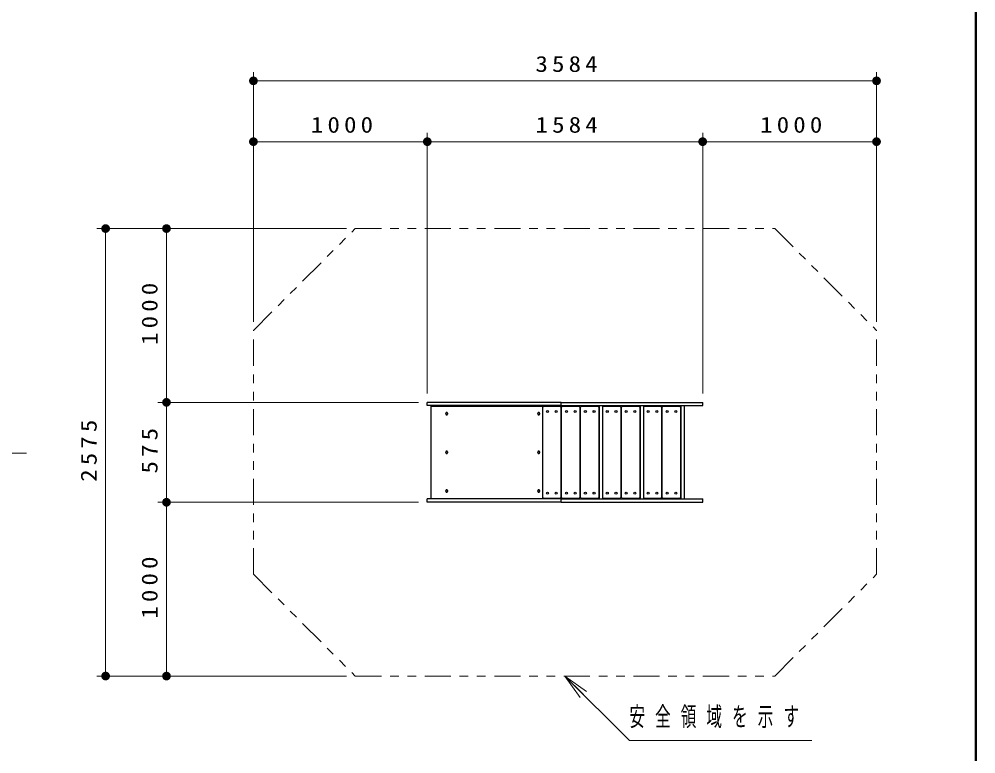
# Model space of a CAD drawing. Units: millimetres on the paper, with parts at other scales. Extents: x -385 to 0, y -12 to 267.
# Drawn here: x -110.1 to 0, y 67.9 to 152.4 of the extents above; entities that cross this region are included whole.
import ezdxf

# ---------------------------------------------------------------- set-up
doc = ezdxf.new("R2010")
doc.units = ezdxf.units.MM
doc.linetypes.add('USER3', pattern=[8, 3, -1, 1, -1, 1, -1])
for name, color, linetype, lineweight in [('1_30', 7, 'Continuous', 25), ('1_50', 7, 'Continuous', 25), ('LY_3', 7, 'Continuous', 13)]:
    doc.layers.add(name, color=color, linetype=linetype, lineweight=lineweight)
doc.styles.add('ＭＳ ゴシック', font='')
doc.styles.get('ＭＳ ゴシック').set_extended_font_data('MS Gothic')

# ---------------------------------------------------------------- blocks, each defined once
blk = doc.blocks.new('filled_dot')
at = {"color": 0, "linetype": 'Continuous', "lineweight": -2, "const_width": 1.25}
blk.add_lwpolyline([(-0.625, 0, 1), (0.625, 0, 1)], format="xyb", close=True, dxfattribs=at)

msp = doc.modelspace()

# ---------------------------------------------------------------- linework, layer by layer
at = {"layer": '1_30', "lineweight": 13}
msp.add_lwpolyline([(-156.445, 97.24), (-151.197, 102.488), (-109.197, 102.488)], dxfattribs=at)
at = {"layer": '1_50', "lineweight": 13}
for p, q in [((-83.105, 117.604), (-83.105, 146.32)), ((-83.105, 145.32), (-11.426, 145.32)), ((-11.426, 117.604), (-11.426, 146.32)), ((-83.105, 117.604), (-83.105, 139.32)), ((-63.105, 109.32), (-63.105, 139.32)), ((-31.426, 109.32), (-31.426, 139.32)), ((-83.105, 138.32), (-63.105, 138.32)), ((-63.105, 138.32), (-31.426, 138.32)), ((-11.426, 138.32), (-31.426, 138.32)), ((-72.389, 128.32), (-101.105, 128.32)), ((-100.105, 76.82), (-100.105, 128.32)), ((-93.105, 108.32), (-93.105, 128.32)), ((-64.105, 108.32), (-94.105, 108.32)), ((-93.105, 96.82), (-93.105, 108.32)), ((-64.105, 96.82), (-94.105, 96.82)), ((-93.105, 96.82), (-93.105, 76.82)), ((-72.389, 76.82), (-101.105, 76.82)), ((-47.266, 76.82), (-45.147, 74.696)), ((-47.266, 76.82), (-44.793, 75.049)), ((-45.501, 74.343), (-47.266, 76.82))]:
    msp.add_line(p, q, dxfattribs=at)
at = {"layer": '1_50', "color": 70, "linetype": 'USER3', "lineweight": 13}
for p, q in [((-83.105, 116.604), (-71.389, 128.32)), ((-71.389, 128.32), (-23.142, 128.32)), ((-23.142, 128.32), (-11.426, 116.604)), ((-83.105, 88.536), (-83.105, 116.604)), ((-11.426, 88.536), (-11.426, 116.604)), ((-83.105, 88.536), (-71.389, 76.82)), ((-23.142, 76.82), (-11.426, 88.536)), ((-71.389, 76.82), (-23.142, 76.82))]:
    msp.add_line(p, q, dxfattribs=at)
at = {"layer": '1_50', "color": 4}
for p, q in [((-47.69, 108.32), (-63.105, 108.32)), ((-63.105, 107.94), (-63.105, 108.32)), ((-47.69, 107.94), (-63.105, 107.94)), ((-47.69, 107.94), (-47.69, 108.32)), ((-47.69, 107.94), (-47.69, 108.32)), ((-63.105, 96.82), (-63.105, 97.2)), ((-47.69, 97.2), (-63.105, 97.2)), ((-47.69, 96.82), (-47.69, 97.2)), ((-47.69, 96.82), (-47.69, 97.2)), ((-47.69, 96.82), (-63.105, 96.82))]:
    msp.add_line(p, q, dxfattribs=at)
at = {"layer": '1_50'}
for p, q in [((-62.653, 107.87), (-49.849, 107.87)), ((-62.653, 97.27), (-49.849, 97.27))]:
    msp.add_line(p, q, dxfattribs=at)
at = {"layer": '1_50', "color": 2}
for p, q in [((-62.653, 97.27), (-62.653, 107.87)), ((-49.849, 107.87), (-49.849, 97.27)), ((-43.29, 97.2), (-43.29, 107.94)), ((-42.91, 97.2), (-42.91, 107.94)), ((-38.59, 97.2), (-38.59, 107.94)), ((-38.21, 97.2), (-38.21, 107.94)), ((-33.89, 97.2), (-33.89, 107.94)), ((-33.51, 97.2), (-33.51, 107.94))]:
    msp.add_line(p, q, dxfattribs=at)
at = {"layer": '1_50', "color": 40}
for p, q in [((-49.73, 107.87), (-47.83, 107.87)), ((-47.55, 107.87), (-45.65, 107.87)), ((-45.37, 107.87), (-43.47, 107.87)), ((-42.85, 107.87), (-40.95, 107.87)), ((-40.67, 107.87), (-38.77, 107.87)), ((-38.15, 107.87), (-36.25, 107.87)), ((-35.97, 107.87), (-34.07, 107.87)), ((-49.83, 97.37), (-49.83, 107.77)), ((-47.73, 107.77), (-47.73, 97.37)), ((-47.65, 97.37), (-47.65, 107.77)), ((-45.55, 107.77), (-45.55, 97.37)), ((-45.47, 97.37), (-45.47, 107.77)), ((-43.37, 107.77), (-43.37, 97.37)), ((-40.85, 107.77), (-40.85, 97.37)), ((-40.77, 97.37), (-40.77, 107.77)), ((-38.67, 107.77), (-38.67, 97.37)), ((-36.15, 107.77), (-36.15, 97.37)), ((-36.07, 97.37), (-36.07, 107.77)), ((-33.97, 107.77), (-33.97, 97.37)), ((-47.83, 97.27), (-49.73, 97.27)), ((-45.65, 97.27), (-47.55, 97.27)), ((-43.47, 97.27), (-45.37, 97.27)), ((-40.95, 97.27), (-42.85, 97.27)), ((-38.77, 97.27), (-40.67, 97.27)), ((-36.25, 97.27), (-38.15, 97.27)), ((-34.07, 97.27), (-35.97, 97.27))]:
    msp.add_line(p, q, dxfattribs=at)
at = {"layer": '1_50', "color": 1}
for p, q in [((-47.69, 108.32), (-31.426, 108.32)), ((-47.69, 107.94), (-47.69, 108.32)), ((-47.69, 107.94), (-31.426, 107.94)), ((-31.426, 107.94), (-31.426, 108.32)), ((-47.69, 96.82), (-47.69, 97.2)), ((-47.69, 97.2), (-31.426, 97.2)), ((-31.426, 96.82), (-31.426, 97.2)), ((-47.69, 96.82), (-31.426, 96.82))]:
    msp.add_line(p, q, dxfattribs=at)
at = {"layer": '1_50'}
for points in [[(-60.874, 106.89), (-60.863, 106.89), (-60.853, 106.892), (-60.843, 106.894), (-60.833, 106.898), (-60.823, 106.902), (-60.814, 106.907), (-60.805, 106.913), (-60.797, 106.92), (-60.789, 106.928), (-60.782, 106.936), (-60.776, 106.945), (-60.77, 106.955), (-60.765, 106.965), (-60.761, 106.975), (-60.758, 106.986), (-60.756, 106.997), (-60.755, 107.009), (-60.754, 107.02), (-60.755, 107.031), (-60.756, 107.042), (-60.758, 107.054), (-60.761, 107.064), (-60.765, 107.075), (-60.77, 107.085), (-60.776, 107.094), (-60.782, 107.103), (-60.789, 107.112), (-60.797, 107.119), (-60.805, 107.126), (-60.814, 107.132), (-60.823, 107.138), (-60.833, 107.142), (-60.843, 107.145), (-60.853, 107.148), (-60.863, 107.149), (-60.874, 107.15), (-60.884, 107.149), (-60.895, 107.148), (-60.905, 107.145), (-60.915, 107.142), (-60.924, 107.138), (-60.934, 107.132), (-60.942, 107.126), (-60.951, 107.119), (-60.958, 107.112), (-60.965, 107.103), (-60.972, 107.094), (-60.977, 107.085), (-60.982, 107.075), (-60.986, 107.064), (-60.989, 107.054), (-60.992, 107.042), (-60.993, 107.031), (-60.993, 107.02), (-60.993, 107.009), (-60.992, 106.997), (-60.989, 106.986), (-60.986, 106.975), (-60.982, 106.965), (-60.977, 106.955), (-60.972, 106.945), (-60.965, 106.936), (-60.958, 106.928), (-60.951, 106.92), (-60.942, 106.913), (-60.934, 106.907), (-60.924, 106.902), (-60.915, 106.898), (-60.905, 106.894), (-60.895, 106.892), (-60.884, 106.89)], [(-50.288, 106.89), (-50.278, 106.89), (-50.267, 106.892), (-50.257, 106.894), (-50.247, 106.898), (-50.237, 106.902), (-50.228, 106.907), (-50.219, 106.913), (-50.211, 106.92), (-50.203, 106.928), (-50.196, 106.936), (-50.19, 106.945), (-50.184, 106.955), (-50.18, 106.965), (-50.176, 106.975), (-50.172, 106.986), (-50.17, 106.997), (-50.169, 107.009), (-50.168, 107.02), (-50.169, 107.031), (-50.17, 107.042), (-50.172, 107.054), (-50.176, 107.064), (-50.18, 107.075), (-50.184, 107.085), (-50.19, 107.094), (-50.196, 107.103), (-50.203, 107.112), (-50.211, 107.119), (-50.219, 107.126), (-50.228, 107.132), (-50.237, 107.138), (-50.247, 107.142), (-50.257, 107.145), (-50.267, 107.148), (-50.278, 107.149), (-50.288, 107.15), (-50.298, 107.149), (-50.309, 107.148), (-50.319, 107.145), (-50.329, 107.142), (-50.339, 107.138), (-50.348, 107.132), (-50.357, 107.126), (-50.365, 107.119), (-50.373, 107.112), (-50.38, 107.103), (-50.386, 107.094), (-50.392, 107.085), (-50.396, 107.075), (-50.4, 107.064), (-50.404, 107.054), (-50.406, 107.042), (-50.407, 107.031), (-50.408, 107.02), (-50.407, 107.009), (-50.406, 106.997), (-50.404, 106.986), (-50.4, 106.975), (-50.396, 106.965), (-50.392, 106.955), (-50.386, 106.945), (-50.38, 106.936), (-50.373, 106.928), (-50.365, 106.92), (-50.357, 106.913), (-50.348, 106.907), (-50.339, 106.902), (-50.329, 106.898), (-50.319, 106.894), (-50.309, 106.892), (-50.298, 106.89)], [(-60.874, 102.44), (-60.863, 102.44), (-60.853, 102.442), (-60.843, 102.444), (-60.833, 102.448), (-60.823, 102.452), (-60.814, 102.457), (-60.805, 102.463), (-60.797, 102.47), (-60.789, 102.478), (-60.782, 102.486), (-60.776, 102.495), (-60.77, 102.505), (-60.765, 102.515), (-60.761, 102.525), (-60.758, 102.536), (-60.756, 102.547), (-60.755, 102.559), (-60.754, 102.57), (-60.755, 102.581), (-60.756, 102.592), (-60.758, 102.604), (-60.761, 102.614), (-60.765, 102.625), (-60.77, 102.635), (-60.776, 102.644), (-60.782, 102.653), (-60.789, 102.662), (-60.797, 102.669), (-60.805, 102.676), (-60.814, 102.682), (-60.823, 102.688), (-60.833, 102.692), (-60.843, 102.695), (-60.853, 102.698), (-60.863, 102.699), (-60.874, 102.7), (-60.884, 102.699), (-60.895, 102.698), (-60.905, 102.695), (-60.915, 102.692), (-60.924, 102.688), (-60.934, 102.682), (-60.942, 102.676), (-60.951, 102.669), (-60.958, 102.662), (-60.965, 102.653), (-60.972, 102.644), (-60.977, 102.635), (-60.982, 102.625), (-60.986, 102.614), (-60.989, 102.604), (-60.992, 102.592), (-60.993, 102.581), (-60.993, 102.57), (-60.993, 102.559), (-60.992, 102.547), (-60.989, 102.536), (-60.986, 102.525), (-60.982, 102.515), (-60.977, 102.505), (-60.972, 102.495), (-60.965, 102.486), (-60.958, 102.478), (-60.951, 102.47), (-60.942, 102.463), (-60.934, 102.457), (-60.924, 102.452), (-60.915, 102.448), (-60.905, 102.444), (-60.895, 102.442), (-60.884, 102.44)], [(-50.288, 102.44), (-50.278, 102.44), (-50.267, 102.442), (-50.257, 102.444), (-50.247, 102.448), (-50.237, 102.452), (-50.228, 102.457), (-50.219, 102.463), (-50.211, 102.47), (-50.203, 102.478), (-50.196, 102.486), (-50.19, 102.495), (-50.184, 102.505), (-50.18, 102.515), (-50.176, 102.525), (-50.172, 102.536), (-50.17, 102.547), (-50.169, 102.559), (-50.168, 102.57), (-50.169, 102.581), (-50.17, 102.592), (-50.172, 102.604), (-50.176, 102.614), (-50.18, 102.625), (-50.184, 102.635), (-50.19, 102.644), (-50.196, 102.653), (-50.203, 102.662), (-50.211, 102.669), (-50.219, 102.676), (-50.228, 102.682), (-50.237, 102.688), (-50.247, 102.692), (-50.257, 102.695), (-50.267, 102.698), (-50.278, 102.699), (-50.288, 102.7), (-50.298, 102.699), (-50.309, 102.698), (-50.319, 102.695), (-50.329, 102.692), (-50.339, 102.688), (-50.348, 102.682), (-50.357, 102.676), (-50.365, 102.669), (-50.373, 102.662), (-50.38, 102.653), (-50.386, 102.644), (-50.392, 102.635), (-50.396, 102.625), (-50.4, 102.614), (-50.404, 102.604), (-50.406, 102.592), (-50.407, 102.581), (-50.408, 102.57), (-50.407, 102.559), (-50.406, 102.547), (-50.404, 102.536), (-50.4, 102.525), (-50.396, 102.515), (-50.392, 102.505), (-50.386, 102.495), (-50.38, 102.486), (-50.373, 102.478), (-50.365, 102.47), (-50.357, 102.463), (-50.348, 102.457), (-50.339, 102.452), (-50.329, 102.448), (-50.319, 102.444), (-50.309, 102.442), (-50.298, 102.44)], [(-60.874, 97.99), (-60.863, 97.99), (-60.853, 97.992), (-60.843, 97.994), (-60.833, 97.998), (-60.823, 98.002), (-60.814, 98.007), (-60.805, 98.013), (-60.797, 98.02), (-60.789, 98.028), (-60.782, 98.036), (-60.776, 98.045), (-60.77, 98.055), (-60.765, 98.065), (-60.761, 98.075), (-60.758, 98.086), (-60.756, 98.097), (-60.755, 98.109), (-60.754, 98.12), (-60.755, 98.131), (-60.756, 98.142), (-60.758, 98.154), (-60.761, 98.164), (-60.765, 98.175), (-60.77, 98.185), (-60.776, 98.194), (-60.782, 98.203), (-60.789, 98.212), (-60.797, 98.219), (-60.805, 98.226), (-60.814, 98.232), (-60.823, 98.238), (-60.833, 98.242), (-60.843, 98.245), (-60.853, 98.248), (-60.863, 98.249), (-60.874, 98.25), (-60.884, 98.249), (-60.895, 98.248), (-60.905, 98.245), (-60.915, 98.242), (-60.924, 98.238), (-60.934, 98.232), (-60.942, 98.226), (-60.951, 98.219), (-60.958, 98.212), (-60.965, 98.203), (-60.972, 98.194), (-60.977, 98.185), (-60.982, 98.175), (-60.986, 98.164), (-60.989, 98.154), (-60.992, 98.142), (-60.993, 98.131), (-60.993, 98.12), (-60.993, 98.109), (-60.992, 98.097), (-60.989, 98.086), (-60.986, 98.075), (-60.982, 98.065), (-60.977, 98.055), (-60.972, 98.045), (-60.965, 98.036), (-60.958, 98.028), (-60.951, 98.02), (-60.942, 98.013), (-60.934, 98.007), (-60.924, 98.002), (-60.915, 97.998), (-60.905, 97.994), (-60.895, 97.992), (-60.884, 97.99)], [(-50.288, 97.99), (-50.278, 97.99), (-50.267, 97.992), (-50.257, 97.994), (-50.247, 97.998), (-50.237, 98.002), (-50.228, 98.007), (-50.219, 98.013), (-50.211, 98.02), (-50.203, 98.028), (-50.196, 98.036), (-50.19, 98.045), (-50.184, 98.055), (-50.18, 98.065), (-50.176, 98.075), (-50.172, 98.086), (-50.17, 98.097), (-50.169, 98.109), (-50.168, 98.12), (-50.169, 98.131), (-50.17, 98.142), (-50.172, 98.154), (-50.176, 98.164), (-50.18, 98.175), (-50.184, 98.185), (-50.19, 98.194), (-50.196, 98.203), (-50.203, 98.212), (-50.211, 98.219), (-50.219, 98.226), (-50.228, 98.232), (-50.237, 98.238), (-50.247, 98.242), (-50.257, 98.245), (-50.267, 98.248), (-50.278, 98.249), (-50.288, 98.25), (-50.298, 98.249), (-50.309, 98.248), (-50.319, 98.245), (-50.329, 98.242), (-50.339, 98.238), (-50.348, 98.232), (-50.357, 98.226), (-50.365, 98.219), (-50.373, 98.212), (-50.38, 98.203), (-50.386, 98.194), (-50.392, 98.185), (-50.396, 98.175), (-50.4, 98.164), (-50.404, 98.154), (-50.406, 98.142), (-50.407, 98.131), (-50.408, 98.12), (-50.407, 98.109), (-50.406, 98.097), (-50.404, 98.086), (-50.4, 98.075), (-50.396, 98.065), (-50.392, 98.055), (-50.386, 98.045), (-50.38, 98.036), (-50.373, 98.028), (-50.365, 98.02), (-50.357, 98.013), (-50.348, 98.007), (-50.339, 98.002), (-50.329, 97.998), (-50.319, 97.994), (-50.309, 97.992), (-50.298, 97.99)]]:
    msp.add_lwpolyline(points, close=True, dxfattribs=at)
at = {"layer": '1_50', "lineweight": 13}
msp.add_lwpolyline([(-47.266, 76.82), (-39.855, 69.391), (-18.855, 69.391)], dxfattribs=at)
at = {"layer": '1_50'}
for centre in [(-49.28, 107.27), (-48.28, 107.27), (-47.1, 107.27), (-46.1, 107.27), (-44.92, 107.27), (-43.92, 107.27), (-42.4, 107.27), (-41.4, 107.27), (-40.22, 107.27), (-39.22, 107.27), (-37.7, 107.27), (-36.7, 107.27), (-35.52, 107.27), (-34.52, 107.27), (-49.28, 97.87), (-48.28, 97.87), (-47.1, 97.87), (-46.1, 97.87), (-44.92, 97.87), (-43.92, 97.87), (-42.4, 97.87), (-41.4, 97.87), (-40.22, 97.87), (-39.22, 97.87), (-37.7, 97.87), (-36.7, 97.87), (-35.52, 97.87), (-34.52, 97.87)]:
    msp.add_circle(centre, 0.12, dxfattribs=at)
at = {"layer": '1_50', "color": 40}
for centre, start, end in [((-49.73, 107.77), 90, 180), ((-47.83, 107.77), 0, 90), ((-47.55, 107.77), 90, 180), ((-45.65, 107.77), 0, 90), ((-45.37, 107.77), 90, 180), ((-43.47, 107.77), 0, 90), ((-42.85, 107.77), 90, 126.8699), ((-40.95, 107.77), 0, 90), ((-40.67, 107.77), 90, 180), ((-38.77, 107.77), 0, 90), ((-38.15, 107.77), 90, 126.8699), ((-36.25, 107.77), 0, 90), ((-35.97, 107.77), 90, 180), ((-34.07, 107.77), 0, 90), ((-49.73, 97.37), 180, 270), ((-47.83, 97.37), 270, 0), ((-47.55, 97.37), 180, 270), ((-45.65, 97.37), 270, 0), ((-45.37, 97.37), 180, 270), ((-43.47, 97.37), 270, 0), ((-42.85, 97.37), 233.1301, 270), ((-40.95, 97.37), 270, 0), ((-40.67, 97.37), 180, 270), ((-38.77, 97.37), 270, 0), ((-38.15, 97.37), 233.1301, 270), ((-36.25, 97.37), 270, 0), ((-35.97, 97.37), 180, 270), ((-34.07, 97.37), 270, 0)]:
    msp.add_arc(centre, 0.1, start, end, dxfattribs=at)
at = {"layer": 'LY_3', "lineweight": 50}
msp.add_line((0, 0), (0, 267), dxfattribs=at)

# ---------------------------------------------------------------- block references
at = {"layer": '1_50', "lineweight": 13, "xscale": 0.4, "yscale": 0.4}
for p in [(-83.105, 145.32), (-83.105, 138.32), (-63.105, 138.32), (-31.426, 138.32)]:
    msp.add_blockref('filled_dot', p, dxfattribs=at)
for p, rotation in [((-11.426, 145.32), 180), ((-63.105, 138.32), 180), ((-31.426, 138.32), 180), ((-11.426, 138.32), 180), ((-100.105, 128.32), 270), ((-93.105, 128.32), 270), ((-93.105, 108.32), 270), ((-93.105, 108.32), 90), ((-93.105, 96.82), 90), ((-93.105, 96.82), 270), ((-100.105, 76.82), 90), ((-93.105, 76.82), 90)]:
    msp.add_blockref('filled_dot', p, dxfattribs=dict(at, rotation=rotation))

# ---------------------------------------------------------------- texts
at = {"layer": '1_50', "style": 'ＭＳ ゴシック'}
for s, insert, char_height, attachment_point in [('\\T1.33;\\W1.15;3584', (-46.849, 146.32), 1.833, 8), ('\\T1.33;\\W1.15;1000', (-72.684, 139.32), 1.833, 8), ('\\T1.33;\\W1.15;1584', (-46.838, 139.32), 1.833, 8), ('\\T1.33;\\W1.15;1000', (-21.005, 139.32), 1.833, 8), ('\\T1.64;\\W0.6;安全領域を示す', (-39.855, 72.041), 2.199, 4)]:
    msp.add_mtext(s, dxfattribs=dict(at, insert=insert, char_height=char_height, attachment_point=attachment_point))
at = {"layer": '1_50', "char_height": 1.833, "attachment_point": 8, "rotation": 90, "style": 'ＭＳ ゴシック'}
for s, insert in [('\\T1.33;\\W1.15;1000', (-94.105, 118.741)), ('\\T1.33;\\W1.15;2575', (-101.105, 102.987)), ('\\T1.33;\\W1.15;575', (-94.105, 102.987)), ('\\T1.33;\\W1.15;1000', (-94.105, 87.241))]:
    msp.add_mtext(s, dxfattribs=dict(at, insert=insert))

doc.saveas('drawing.dxf')
